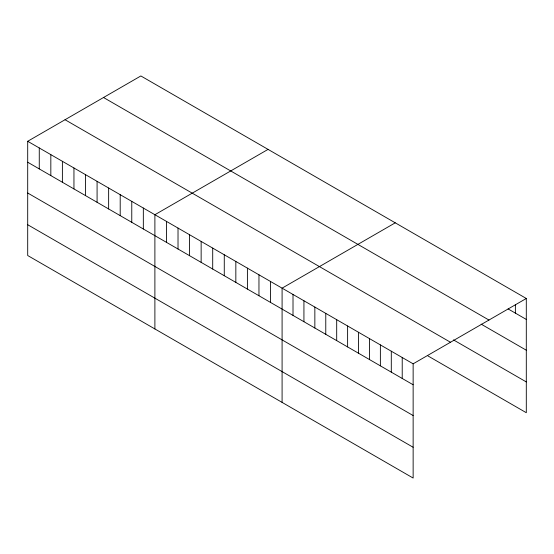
<?xml version="1.0" encoding="UTF-8"?>
<svg xmlns="http://www.w3.org/2000/svg" width="554" height="554" viewBox="0 0 554 554"><rect width="100%" height="100%" fill="white"/><g stroke="black" fill="none" stroke-linecap="round" stroke-linejoin="round"><path stroke-width="0.83" d="M27.7 141.284L413.139 363.819L413.139 478.047L27.7 255.519L27.7 141.284L140.861 75.953L526.3 298.481L526.3 412.716L428.013 355.966M268.06 149.386L154.891 214.723L154.891 328.951M395.251 222.826L282.09 288.156L282.09 402.384M413.139 363.819L526.3 298.481M508.101 308.917L526.3 319.429M103.522 97.511L488.953 320.046M481.163 324.152L526.3 350.211M453.497 339.893L526.3 381.928M65.047 119.726L450.478 342.254M27.7 162.232L413.139 384.76M27.7 193.014L413.139 415.548M27.7 224.73L413.139 447.265M515.379 304.748L515.379 313.121M402.218 357.51L402.218 378.458M391.297 351.208L391.297 372.149M380.376 344.9L380.376 365.848M369.456 338.598L369.456 359.539M358.535 332.289L358.535 353.237M347.614 325.987L347.614 346.929M336.693 319.679L336.693 340.627M325.773 313.377L325.773 334.318M314.852 307.068L314.852 328.016M303.931 300.767L303.931 321.715M293.011 294.465L293.011 315.406M270.525 281.48L270.525 302.429M258.96 274.805L258.96 295.746M247.403 268.129L247.403 289.07M235.838 261.453L235.838 282.395M224.273 254.778L224.273 275.719M212.708 248.102L212.708 269.043M201.144 241.426L201.144 262.367M189.586 234.751L189.586 255.692M178.021 228.075L178.021 249.016M166.456 221.399L166.456 242.34M143.334 208.048L143.334 228.989M131.769 201.372L131.769 222.313M120.204 194.696L120.204 215.638M108.639 188.021L108.639 208.962M97.082 181.345L97.082 202.286M85.517 174.669L85.517 195.61M73.952 167.994L73.952 188.935M62.387 161.311L62.387 182.259M50.83 154.635L50.83 175.583M39.265 147.96L39.265 168.908"/></g></svg>
